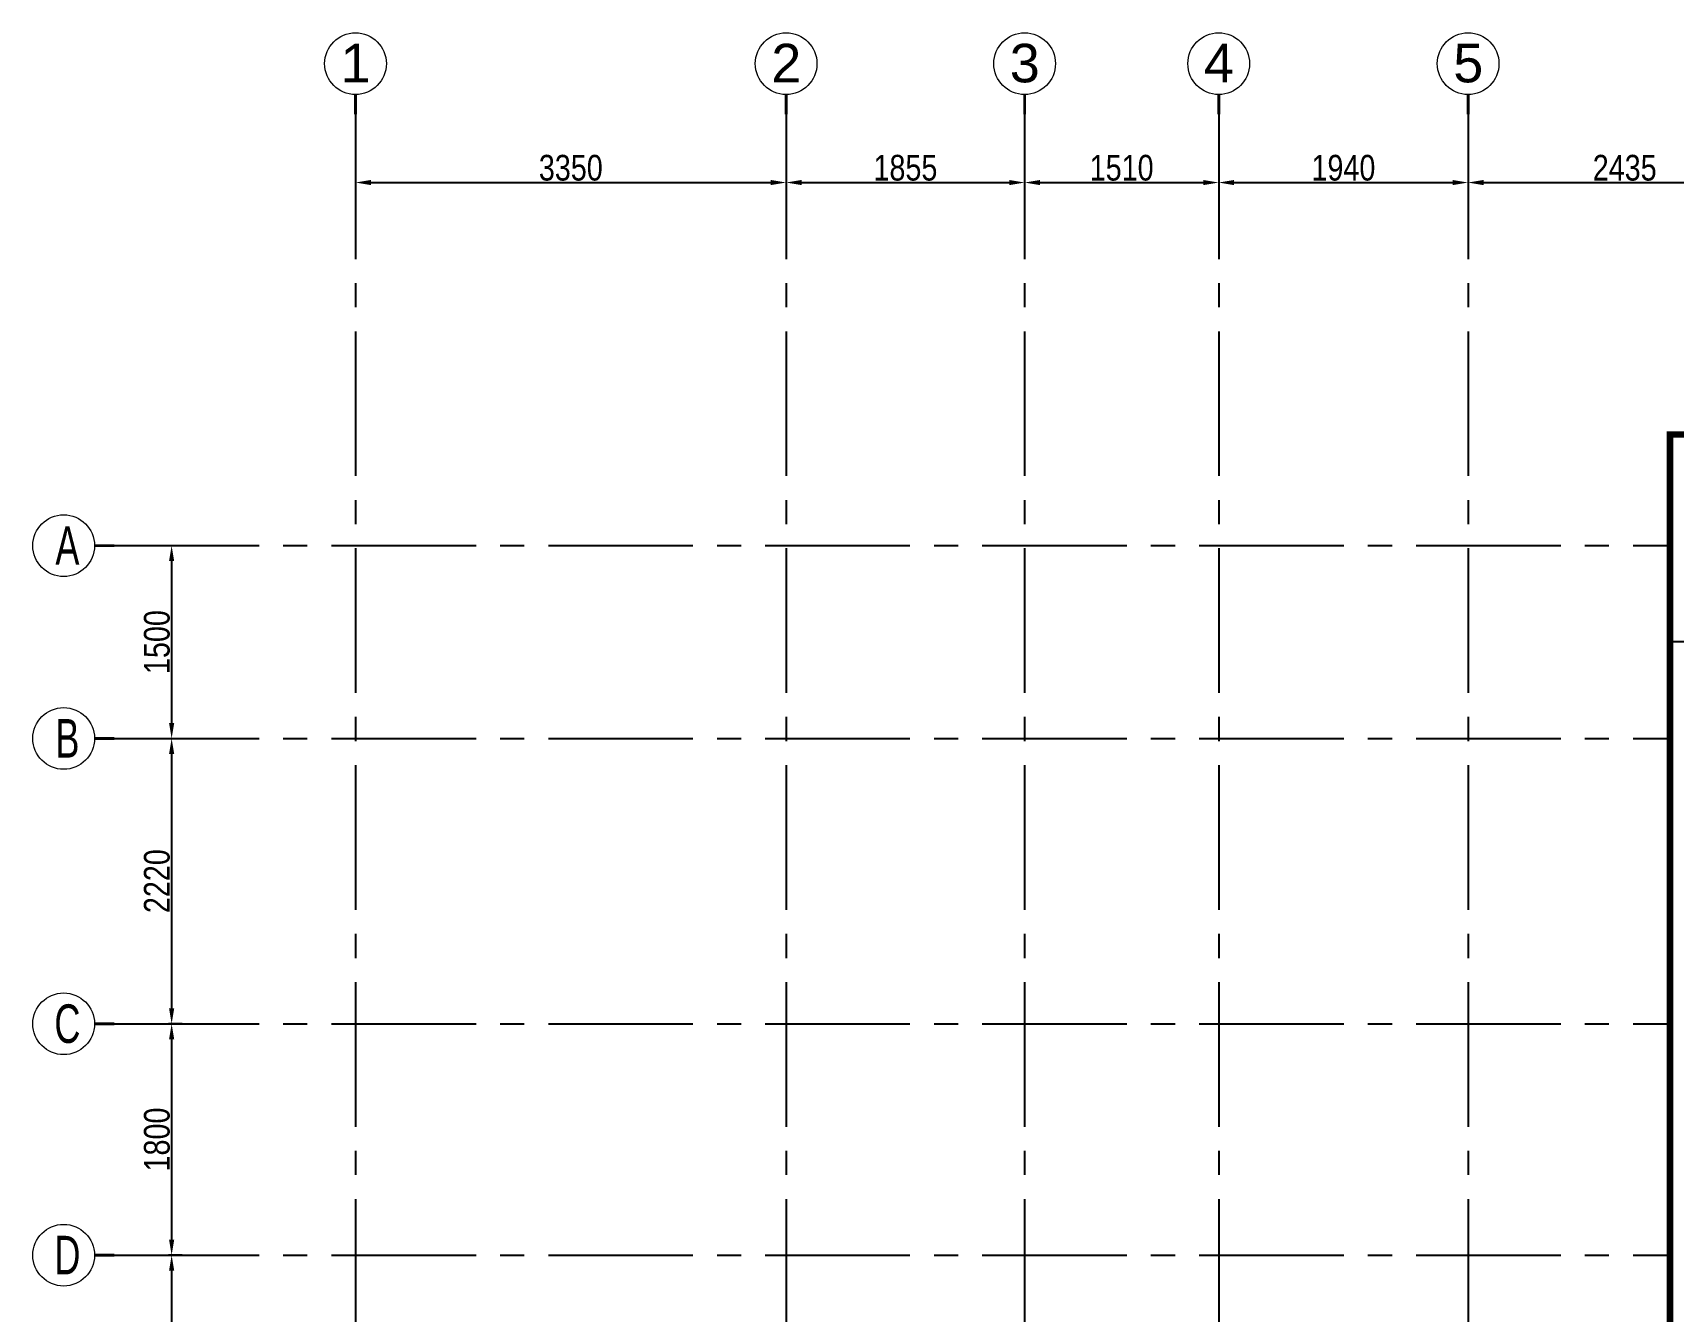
# Model space of a CAD drawing. Header units: millimetres. Extents: x 1123469 to 1752051, y -126924 to 196924.
# Drawn here: x 1461069 to 1473829, y 152093 to 162039 of the extents above; entities that cross this region are included whole.
import ezdxf
from ezdxf.enums import TextEntityAlignment as Align

# ---------------------------------------------------------------- set-up
doc = ezdxf.new("R2010")
doc.units = ezdxf.units.MM
doc.header["$LTSCALE"] = 500
doc.header["$MEASUREMENT"] = 0
doc.header["$PDMODE"] = 34
doc.linetypes.add('HIDDEN', pattern=[0.375, 0.25, -0.125])
doc.linetypes.add('Site$0$CENTER2', pattern=[1.125, 0.75, -0.125, 0.125, -0.125])
doc.layers.get('Defpoints').update_dxf_attribs({"lineweight": 0})
doc.layers.add('FOOTING', color=1, linetype='Continuous', lineweight=15)
doc.layers.add('GRID NO.', color=7, linetype='Continuous', lineweight=20)
for name, color, linetype in [('GRID', 7, 'Continuous'), ('GRID DIM', 7, 'Continuous'), ('reinf.', 4, 'Continuous')]:
    doc.layers.add(name, color=color, linetype=linetype)
doc.styles.add('D50', font='arial.ttf', dxfattribs={"width": 0.8})
doc.dimstyles.new('INNER DIM', dxfattribs={"dimtxt": 200, "dimasz": 120, "dimexe": 25, "dimexo": 25, "dimgap": 12, "dimtad": 1, "dimdec": 0, "dimrnd": 5, "dimzin": 0, "dimdsep": 46, "dimtxsty": 'D50', "dimcen": 0.09, "dimdle": 25, "dimclrt": 6, "dimadec": 0, "dimazin": 0, "dimtfac": 1, "dimtdec": 0, "dimtofl": 0, "dimtmove": 1, "dimatfit": 3, "dimfxl": 75, "dimtolj": 1, "dimtzin": 0, "dimarcsym": 0})

# ---------------------------------------------------------------- blocks, each defined once
blk = doc.blocks.new('GRID MARK')
at = {"layer": 'GRID NO.', "const_width": 50}
blk.add_lwpolyline([(0, -541), (0, -891)], dxfattribs=at)
at = {"layer": 'GRID NO.'}
blk.add_circle((0, 0), 541, dxfattribs=at)
at = {"layer": 'GRID NO.', "style": 'D50', "width": 0.8}
blk.add_attdef('Y1', text='', height=500, dxfattribs=at).set_placement((-33, -267), align=Align.CENTER)
blk = doc.blocks.new('*D187')
at = {"layer": 'Defpoints', "color": 0, "linetype": 'Continuous', "transparency": 16777216}
for p in [(1463579, 160930), (1466929, 160930), (1466929, 160874)]:
    blk.add_point(p, dxfattribs=at)
at = {"layer": 'GRID DIM', "color": 0, "linetype": 'Continuous', "lineweight": -2, "transparency": 16777216}
for p, q in [((1463579, 160905), (1463579, 160849)), ((1466929, 160905), (1466929, 160849))]:
    blk.add_line(p, q, dxfattribs=at)
at = {"layer": 'GRID DIM', "linetype": 'Continuous', "lineweight": -2, "transparency": 16777216}
blk.add_line((1463699, 160874), (1466809, 160874), dxfattribs=at)
at = {"layer": 'GRID DIM', "linetype": 'Continuous', "transparency": 16777216}
for points in [[(1463699, 160894), (1463699, 160854), (1463579, 160874)], [(1466809, 160894), (1466809, 160854), (1466929, 160874)]]:
    blk.add_solid(points, dxfattribs=at)
at = {"layer": 'GRID DIM', "linetype": 'Continuous', "transparency": 16777216, "insert": (1465254, 160988), "char_height": 200, "attachment_point": 5, "style": 'D50'}
blk.add_mtext('\\A1;3350', dxfattribs=at)
blk = doc.blocks.new('*D188')
at = {"layer": 'Defpoints', "color": 0, "linetype": 'Continuous', "transparency": 16777216}
for p in [(1468784, 161191), (1466929, 160930), (1468784, 160874)]:
    blk.add_point(p, dxfattribs=at)
at = {"layer": 'GRID DIM', "color": 0, "linetype": 'Continuous', "lineweight": -2, "transparency": 16777216}
for p, q in [((1468784, 161166), (1468784, 160849)), ((1466929, 160905), (1466929, 160849))]:
    blk.add_line(p, q, dxfattribs=at)
at = {"layer": 'GRID DIM', "linetype": 'Continuous', "lineweight": -2, "transparency": 16777216}
blk.add_line((1467049, 160874), (1468664, 160874), dxfattribs=at)
at = {"layer": 'GRID DIM', "linetype": 'Continuous', "transparency": 16777216}
for points in [[(1467049, 160894), (1467049, 160854), (1466929, 160874)], [(1468664, 160894), (1468664, 160854), (1468784, 160874)]]:
    blk.add_solid(points, dxfattribs=at)
at = {"layer": 'GRID DIM', "linetype": 'Continuous', "transparency": 16777216, "insert": (1467857, 160988), "char_height": 200, "attachment_point": 5, "style": 'D50'}
blk.add_mtext('\\A1;1855', dxfattribs=at)
blk = doc.blocks.new('*D189')
at = {"layer": 'Defpoints', "color": 0, "linetype": 'Continuous', "transparency": 16777216}
for p in [(1468784, 161191), (1470294, 161191), (1470294, 160874)]:
    blk.add_point(p, dxfattribs=at)
at = {"layer": 'GRID DIM', "color": 0, "linetype": 'Continuous', "lineweight": -2, "transparency": 16777216}
for p, q in [((1468784, 161166), (1468784, 160849)), ((1470294, 161166), (1470294, 160849))]:
    blk.add_line(p, q, dxfattribs=at)
at = {"layer": 'GRID DIM', "linetype": 'Continuous', "lineweight": -2, "transparency": 16777216}
blk.add_line((1468904, 160874), (1470174, 160874), dxfattribs=at)
at = {"layer": 'GRID DIM', "linetype": 'Continuous', "transparency": 16777216}
for points in [[(1468904, 160894), (1468904, 160854), (1468784, 160874)], [(1470174, 160894), (1470174, 160854), (1470294, 160874)]]:
    blk.add_solid(points, dxfattribs=at)
at = {"layer": 'GRID DIM', "linetype": 'Continuous', "transparency": 16777216, "insert": (1469539, 160988), "char_height": 200, "attachment_point": 5, "style": 'D50'}
blk.add_mtext('\\A1;1510', dxfattribs=at)
blk = doc.blocks.new('*D190')
at = {"layer": 'Defpoints', "color": 0, "linetype": 'Continuous', "transparency": 16777216}
for p in [(1470294, 161191), (1472234, 161191), (1472234, 160874)]:
    blk.add_point(p, dxfattribs=at)
at = {"layer": 'GRID DIM', "color": 0, "linetype": 'Continuous', "lineweight": -2, "transparency": 16777216}
for p, q in [((1470294, 161166), (1470294, 160849)), ((1472234, 161166), (1472234, 160849))]:
    blk.add_line(p, q, dxfattribs=at)
at = {"layer": 'GRID DIM', "linetype": 'Continuous', "lineweight": -2, "transparency": 16777216}
blk.add_line((1470414, 160874), (1472114, 160874), dxfattribs=at)
at = {"layer": 'GRID DIM', "linetype": 'Continuous', "transparency": 16777216}
for points in [[(1470414, 160894), (1470414, 160854), (1470294, 160874)], [(1472114, 160894), (1472114, 160854), (1472234, 160874)]]:
    blk.add_solid(points, dxfattribs=at)
at = {"layer": 'GRID DIM', "linetype": 'Continuous', "transparency": 16777216, "insert": (1471264, 160988), "char_height": 200, "attachment_point": 5, "style": 'D50'}
blk.add_mtext('\\A1;1940', dxfattribs=at)
blk = doc.blocks.new('*D191')
at = {"layer": 'Defpoints', "color": 0, "linetype": 'Continuous', "transparency": 16777216}
for p in [(1472234, 161191), (1474669, 161191), (1474669, 160874)]:
    blk.add_point(p, dxfattribs=at)
at = {"layer": 'GRID DIM', "color": 0, "linetype": 'Continuous', "lineweight": -2, "transparency": 16777216}
for p, q in [((1472234, 161166), (1472234, 160849)), ((1474669, 161166), (1474669, 160849))]:
    blk.add_line(p, q, dxfattribs=at)
at = {"layer": 'GRID DIM', "linetype": 'Continuous', "lineweight": -2, "transparency": 16777216}
blk.add_line((1472354, 160874), (1474549, 160874), dxfattribs=at)
at = {"layer": 'GRID DIM', "linetype": 'Continuous', "transparency": 16777216}
for points in [[(1472354, 160894), (1472354, 160854), (1472234, 160874)], [(1474549, 160894), (1474549, 160854), (1474669, 160874)]]:
    blk.add_solid(points, dxfattribs=at)
at = {"layer": 'GRID DIM', "linetype": 'Continuous', "transparency": 16777216, "insert": (1473452, 160988), "char_height": 200, "attachment_point": 5, "style": 'D50'}
blk.add_mtext('\\A1;2435', dxfattribs=at)
blk = doc.blocks.new('*D229')
at = {"layer": 'Defpoints', "color": 0, "linetype": 'Continuous', "transparency": 16777216}
for p in [(1462149, 158049), (1462149, 156549), (1462149, 156549)]:
    blk.add_point(p, dxfattribs=at)
at = {"layer": 'GRID DIM', "linetype": 'Continuous', "lineweight": -2, "transparency": 16777216}
blk.add_line((1462149, 157929), (1462149, 156669), dxfattribs=at)
at = {"layer": 'GRID DIM', "linetype": 'Continuous', "transparency": 16777216}
for points in [[(1462129, 157929), (1462169, 157929), (1462149, 158049)], [(1462129, 156669), (1462169, 156669), (1462149, 156549)]]:
    blk.add_solid(points, dxfattribs=at)
at = {"layer": 'GRID DIM', "linetype": 'Continuous', "transparency": 16777216, "insert": (1462035, 157299), "char_height": 200, "attachment_point": 5, "rotation": 90, "style": 'D50'}
blk.add_mtext('\\A1;1500', dxfattribs=at)
blk = doc.blocks.new('*D230')
at = {"layer": 'Defpoints', "color": 0, "linetype": 'Continuous', "transparency": 16777216}
for p in [(1462149, 156549), (1462149, 154329), (1462256, 154329)]:
    blk.add_point(p, dxfattribs=at)
at = {"layer": 'GRID DIM', "linetype": 'Continuous', "lineweight": -2, "transparency": 16777216}
blk.add_line((1462149, 156429), (1462149, 154449), dxfattribs=at)
at = {"layer": 'GRID DIM', "color": 0, "linetype": 'Continuous', "lineweight": -2, "transparency": 16777216}
blk.add_line((1462231, 154329), (1462124, 154329), dxfattribs=at)
at = {"layer": 'GRID DIM', "linetype": 'Continuous', "transparency": 16777216}
for points in [[(1462129, 156429), (1462169, 156429), (1462149, 156549)], [(1462129, 154449), (1462169, 154449), (1462149, 154329)]]:
    blk.add_solid(points, dxfattribs=at)
at = {"layer": 'GRID DIM', "linetype": 'Continuous', "transparency": 16777216, "insert": (1462035, 155439), "char_height": 200, "attachment_point": 5, "rotation": 90, "style": 'D50'}
blk.add_mtext('\\A1;2220', dxfattribs=at)
blk = doc.blocks.new('*D231')
at = {"layer": 'Defpoints', "color": 0, "linetype": 'Continuous', "transparency": 16777216}
for p in [(1462256, 154329), (1462149, 152529), (1462256, 152529)]:
    blk.add_point(p, dxfattribs=at)
at = {"layer": 'GRID DIM', "color": 0, "linetype": 'Continuous', "lineweight": -2, "transparency": 16777216}
for p, q in [((1462231, 154329), (1462124, 154329)), ((1462231, 152529), (1462124, 152529))]:
    blk.add_line(p, q, dxfattribs=at)
at = {"layer": 'GRID DIM', "linetype": 'Continuous', "lineweight": -2, "transparency": 16777216}
blk.add_line((1462149, 154209), (1462149, 152649), dxfattribs=at)
at = {"layer": 'GRID DIM', "linetype": 'Continuous', "transparency": 16777216}
for points in [[(1462129, 154209), (1462169, 154209), (1462149, 154329)], [(1462129, 152649), (1462169, 152649), (1462149, 152529)]]:
    blk.add_solid(points, dxfattribs=at)
at = {"layer": 'GRID DIM', "linetype": 'Continuous', "transparency": 16777216, "insert": (1462035, 153429), "char_height": 200, "attachment_point": 5, "rotation": 90, "style": 'D50'}
blk.add_mtext('\\A1;1800', dxfattribs=at)
blk = doc.blocks.new('*D232')
at = {"layer": 'Defpoints', "color": 0, "linetype": 'Continuous', "transparency": 16777216}
for p in [(1462256, 152529), (1462149, 149264), (1462256, 149264)]:
    blk.add_point(p, dxfattribs=at)
at = {"layer": 'GRID DIM', "color": 0, "linetype": 'Continuous', "lineweight": -2, "transparency": 16777216}
for p, q in [((1462231, 152529), (1462124, 152529)), ((1462231, 149264), (1462124, 149264))]:
    blk.add_line(p, q, dxfattribs=at)
at = {"layer": 'GRID DIM', "linetype": 'Continuous', "lineweight": -2, "transparency": 16777216}
blk.add_line((1462149, 152409), (1462149, 149384), dxfattribs=at)
at = {"layer": 'GRID DIM', "linetype": 'Continuous', "transparency": 16777216}
for points in [[(1462129, 152409), (1462169, 152409), (1462149, 152529)], [(1462129, 149384), (1462169, 149384), (1462149, 149264)]]:
    blk.add_solid(points, dxfattribs=at)
at = {"layer": 'GRID DIM', "linetype": 'Continuous', "transparency": 16777216, "insert": (1462034, 150897), "char_height": 200, "attachment_point": 5, "rotation": 90, "style": 'D50'}
blk.add_mtext('\\A1;3265', dxfattribs=at)

msp = doc.modelspace()

# ---------------------------------------------------------------- linework, layer by layer
at = {"layer": 'FOOTING', "color": 3, "ltscale": 10, "const_width": 50}
msp.add_lwpolyline([(1514784.2, 139394.2), (1488604.2, 139394.2), (1488604.2, 126979.3), (1480049.2, 126979.3), (1480049.2, 126464.3), (1471269.2, 126464.3), (1471269.2, 126979.3), (1462714.2, 126979.3), (1462714.2, 148629.4), (1473804.2, 148629.4), (1473804.2, 158914.1), (1482679.2, 158914.1), (1482679.2, 157414.1), (1486629.2, 157414.1), (1486629.2, 156599.2), (1488324.2, 156599.2), (1488324.2, 155194.2), (1515064.2, 155194.2)], dxfattribs=at)
at = {"layer": 'GRID', "color": 16, "linetype": 'Site$0$CENTER2', "ltscale": 3}
for points in [[(1463579.2, 161403.6), (1463579.2, 148629.4)], [(1466929.2, 161403.6), (1466929.2, 148629.4)], [(1468784.2, 161403.6), (1468784.2, 148629.4)], [(1470294.2, 161403.6), (1470294.2, 148629.4)], [(1472234.2, 161403.6), (1472234.2, 148629.4)], [(1461704.5, 158049.1), (1473804.2, 158049.1)], [(1461704.5, 156549.1), (1473804.2, 156549.1)], [(1461704.5, 154329.2), (1473804.2, 154329.2)], [(1461704.5, 152529.1), (1473804.2, 152529.1)]]:
    msp.add_lwpolyline(points, dxfattribs=at)
at = {"layer": 'reinf.', "color": 4, "linetype": 'HIDDEN', "ltscale": 1.4}
msp.add_line((1473804.2, 157302.5), (1475804.2, 157302.5), dxfattribs=at)

# ---------------------------------------------------------------- block references
at = {"layer": 'GRID NO.'}
ref = msp.add_blockref('GRID MARK', (1463579.2, 161798.9), dxfattribs=dict(at, xscale=0.4435200000032785, yscale=0.4435200000032785, zscale=0.4435200000032785))
ref.add_attrib('Y1', '1', dxfattribs={"height": 300, "style": 'D50'}).set_placement((1463580.3, 161653.4), align=Align.CENTER)
ref = msp.add_blockref('GRID MARK', (1466929.2, 161798.9), dxfattribs=dict(at, xscale=0.4435200000032785, yscale=0.4435200000032785, zscale=0.4435200000032785))
ref.add_attrib('Y1', '2', dxfattribs={"height": 300, "style": 'D50'}).set_placement((1466930.3, 161653.4), align=Align.CENTER)
ref = msp.add_blockref('GRID MARK', (1468784.2, 161798.9), dxfattribs=dict(at, xscale=0.4435200000032785, yscale=0.4435200000032785, zscale=0.4435200000032785))
ref.add_attrib('Y1', '3', dxfattribs={"height": 300, "style": 'D50'}).set_placement((1468785.3, 161653.4), align=Align.CENTER)
ref = msp.add_blockref('GRID MARK', (1470294.2, 161798.9), dxfattribs=dict(at, xscale=0.4435200000032785, yscale=0.4435200000032785, zscale=0.4435200000032785))
ref.add_attrib('Y1', '4', dxfattribs={"height": 300, "style": 'D50'}).set_placement((1470295.3, 161653.4), align=Align.CENTER)
ref = msp.add_blockref('GRID MARK', (1472234.2, 161798.9), dxfattribs=dict(at, xscale=0.4435200000032785, yscale=0.4435200000032785, zscale=0.4435200000032785))
ref.add_attrib('Y1', '5', dxfattribs={"height": 300, "style": 'D50'}).set_placement((1472235.3, 161653.4), align=Align.CENTER)
ref = msp.add_blockref('GRID MARK', (1461309.2, 158049.1), dxfattribs=dict(at, xscale=0.443520000003279, yscale=0.443520000003279, zscale=0.443520000003279, rotation=90))
ref.add_attrib('Y1', 'A', dxfattribs={"height": 300, "style": 'D50', "width": 0.669886}).set_placement((1461338.2, 158050.1), align=Align.MIDDLE_CENTER)
ref = msp.add_blockref('GRID MARK', (1461309.2, 156549.1), dxfattribs=dict(at, xscale=0.443520000003279, yscale=0.443520000003279, zscale=0.443520000003279, rotation=90))
ref.add_attrib('Y1', 'B', dxfattribs={"height": 300, "style": 'D50', "width": 0.669886}).set_placement((1461338.2, 156550.1), align=Align.MIDDLE_CENTER)
ref = msp.add_blockref('GRID MARK', (1461309.2, 154329.2), dxfattribs=dict(at, xscale=0.443520000003279, yscale=0.443520000003279, zscale=0.443520000003279, rotation=90))
ref.add_attrib('Y1', 'C', dxfattribs={"height": 300, "style": 'D50', "width": 0.669886}).set_placement((1461338.2, 154330.3), align=Align.MIDDLE_CENTER)
ref = msp.add_blockref('GRID MARK', (1461309.2, 152529.1), dxfattribs=dict(at, xscale=0.443520000003279, yscale=0.443520000003279, zscale=0.443520000003279, rotation=90))
ref.add_attrib('Y1', 'D', dxfattribs={"height": 300, "style": 'D50', "width": 0.669886}).set_placement((1461338.2, 152530.1), align=Align.MIDDLE_CENTER)

# ---------------------------------------------------------------- dimensions: what is measured, and where the dimension line sits
at = {"layer": 'GRID DIM', "color": 0, "linetype": 'Continuous'}
for base, p1, p2, picture, middle in [((1468784.2, 160873.7), (1466929.2, 160929.8), (1468784.2, 161191), '*D188', (1467856.7, 160987.8)), ((1470294.2, 160873.7), (1468784.2, 161191), (1470294.2, 161191), '*D189', (1469539.2, 160987.8)), ((1472234.2, 160873.7), (1470294.2, 161191), (1472234.2, 161191), '*D190', (1471264.2, 160987.8)), ((1474669.2, 160873.7), (1472234.2, 161191), (1474669.2, 161191), '*D191', (1473451.7, 160987.9)), ((1466929.2, 160873.7), (1463579.2, 160929.8), (1466929.2, 160929.8), '*D187', (1465254.2, 160987.9))]:
    dim = msp.add_linear_dim(base=base, p1=p1, p2=p2, dimstyle='INNER DIM', override={"dimclrd": 256, "dimclrt": 256}, dxfattribs=at)
    dim.commit()
    dim.dimension.update_dxf_attribs({"geometry": picture, "text_midpoint": middle})
for base, p1, p2, picture, middle in [((1462148.6, 156549.1), (1462148.6, 158049.1), (1462148.6, 156549.1), '*D229', (1462034.5, 157299.1)), ((1462148.6, 154329.2), (1462148.6, 156549.1), (1462256.4, 154329.2), '*D230', (1462034.5, 155439.2)), ((1462148.6, 152529.1), (1462256.4, 154329.2), (1462256.4, 152529.1), '*D231', (1462034.5, 153429.2)), ((1462148.6, 149264.1), (1462256.4, 152529.1), (1462256.4, 149264.1), '*D232', (1462034.5, 150896.6))]:
    dim = msp.add_linear_dim(base=base, p1=p1, p2=p2, angle=90, dimstyle='INNER DIM', override={"dimclrd": 256, "dimclrt": 256}, dxfattribs=at)
    dim.commit()
    dim.dimension.update_dxf_attribs({"geometry": picture, "text_midpoint": middle})

doc.saveas('drawing.dxf')
